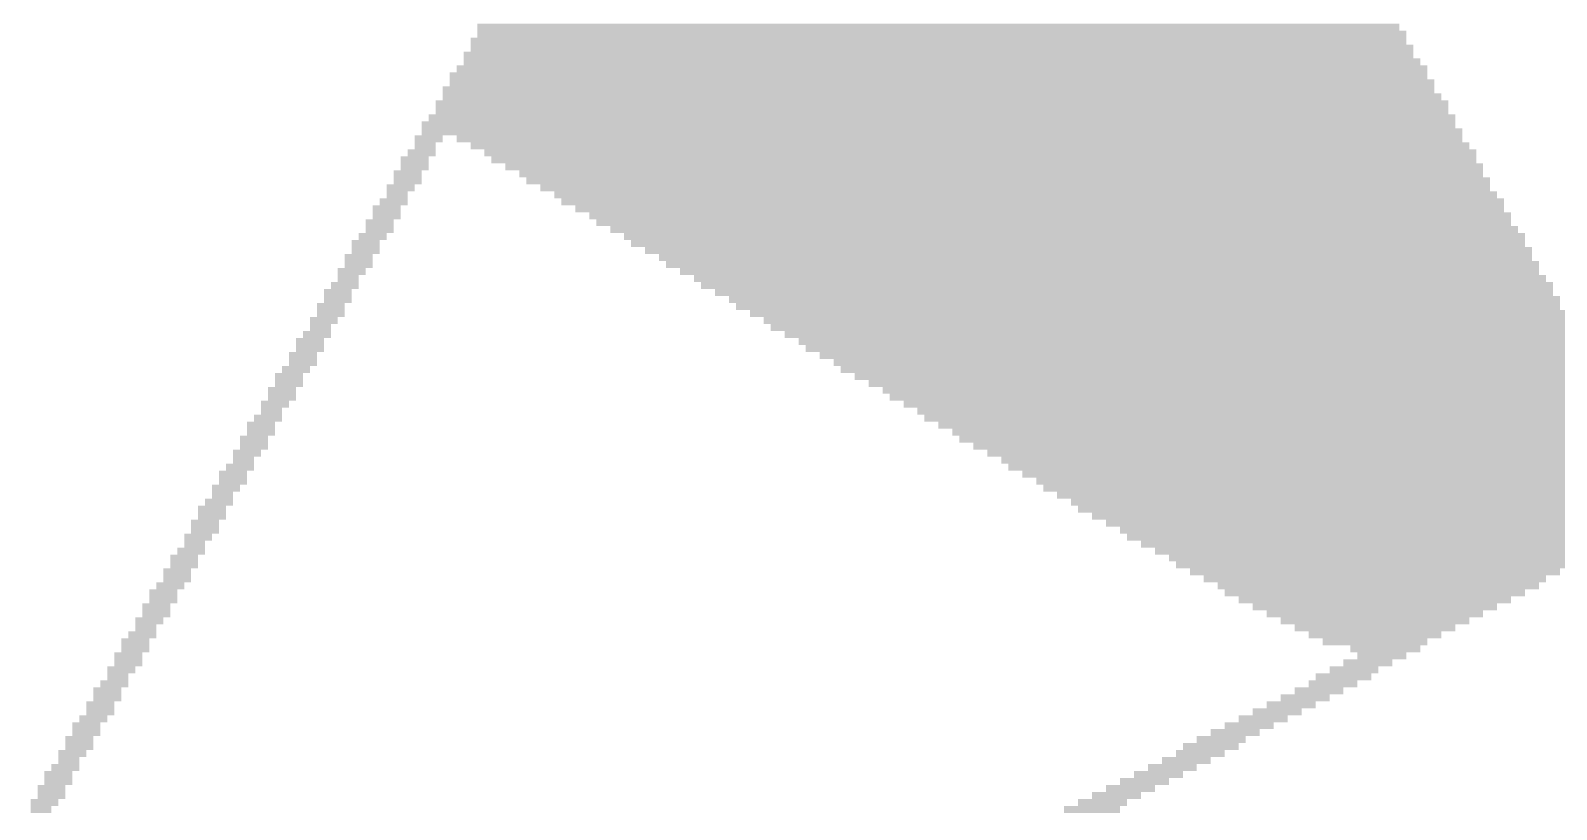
# Model space of a CAD drawing. Extents: x 6.74 to 13.52, y 0.26 to 6.1.
# Drawn here: x 8.475 to 11.25, y 3.259 to 4.676 of the extents above; entities that cross this region are included whole.
import ezdxf

# ---------------------------------------------------------------- set-up
doc = ezdxf.new("R2010")
doc.units = 0
doc.layers.get('0').update_dxf_attribs({"linetype": 'CONTINUOUS'})
doc.layers.add('1', color=7, linetype='CONTINUOUS')

msp = doc.modelspace()

# ---------------------------------------------------------------- linework, layer by layer
for points in [[(10.9774, 4.6501), (9.2756, 4.6501), (10.9774, 4.6628), (9.2756, 4.6628)], [(10.9647, 4.6755), (9.2883, 4.6755), (10.9647, 4.6882), (9.2883, 4.6882)], [(10.9774, 4.6628), (9.2883, 4.6628), (10.9774, 4.6755), (9.2883, 4.6755)], [(10.9901, 4.6247), (9.2629, 4.6247), (10.9901, 4.6374), (9.2629, 4.6374)], [(10.9901, 4.6374), (9.2756, 4.6374), (10.9901, 4.6501), (9.2756, 4.6501)], [(11.0155, 4.5993), (9.2502, 4.5993), (11.0155, 4.612), (9.2502, 4.612)], [(11.0028, 4.612), (9.2629, 4.612), (11.0028, 4.6247), (9.2629, 4.6247)], [(11.0155, 4.5866), (9.2375, 4.5866), (11.0155, 4.5993), (9.2375, 4.5993)], [(11.0282, 4.5739), (9.2375, 4.5739), (11.0282, 4.5866), (9.2375, 4.5866)], [(11.0282, 4.5612), (9.2248, 4.5612), (11.0282, 4.5739), (9.2248, 4.5739)], [(11.0409, 4.5485), (9.2248, 4.5485), (11.0409, 4.5612), (9.2248, 4.5612)], [(11.0536, 4.5358), (9.2121, 4.5358), (11.0536, 4.5485), (9.2121, 4.5485)], [(11.0536, 4.5231), (9.2121, 4.5231), (11.0536, 4.5358), (9.2121, 4.5358)], [(11.0663, 4.4977), (9.1867, 4.4977), (11.0663, 4.5104), (9.1867, 4.5104)], [(11.079, 4.485), (9.1867, 4.485), (11.079, 4.4977), (9.1867, 4.4977)], [(11.0663, 4.5104), (9.1994, 4.5104), (11.0663, 4.5231), (9.1994, 4.5231)], [(9.2248, 4.4723), (9.174, 4.4723), (9.2248, 4.485), (9.174, 4.485)], [(9.2121, 4.4596), (9.174, 4.4596), (9.2121, 4.4723), (9.174, 4.4723)], [(11.079, 4.4723), (9.2502, 4.4723), (11.079, 4.485), (9.2502, 4.485)], [(11.0917, 4.4596), (9.2756, 4.4596), (11.0917, 4.4723), (9.2756, 4.4723)], [(9.1994, 4.4342), (9.1486, 4.4342), (9.1994, 4.4469), (9.1486, 4.4469)], [(9.2121, 4.4469), (9.1613, 4.4469), (9.2121, 4.4596), (9.1613, 4.4596)], [(11.1044, 4.4469), (9.301, 4.4469), (11.1044, 4.4596), (9.301, 4.4596)], [(11.1044, 4.4342), (9.3137, 4.4342), (11.1044, 4.4469), (9.3137, 4.4469)], [(9.1867, 4.4088), (9.1359, 4.4088), (9.1867, 4.4215), (9.1359, 4.4215)], [(9.1994, 4.4215), (9.1486, 4.4215), (9.1994, 4.4342), (9.1486, 4.4342)], [(11.1171, 4.4215), (9.3391, 4.4215), (11.1171, 4.4342), (9.3391, 4.4342)], [(11.1171, 4.4088), (9.3645, 4.4088), (11.1171, 4.4215), (9.3645, 4.4215)], [(9.174, 4.3834), (9.1232, 4.3834), (9.174, 4.3961), (9.1232, 4.3961)], [(9.1867, 4.3961), (9.1359, 4.3961), (9.1867, 4.4088), (9.1359, 4.4088)], [(11.1298, 4.3961), (9.3772, 4.3961), (11.1298, 4.4088), (9.3772, 4.4088)], [(11.1298, 4.3834), (9.4026, 4.3834), (11.1298, 4.3961), (9.4026, 4.3961)], [(9.1486, 4.3453), (9.0978, 4.3453), (9.1486, 4.358), (9.0978, 4.358)], [(9.1613, 4.358), (9.1105, 4.358), (9.1613, 4.3707), (9.1105, 4.3707)], [(9.1613, 4.3707), (9.1232, 4.3707), (9.1613, 4.3834), (9.1232, 4.3834)], [(11.1425, 4.3707), (9.428, 4.3707), (11.1425, 4.3834), (9.428, 4.3834)], [(11.1552, 4.358), (9.4407, 4.358), (11.1552, 4.3707), (9.4407, 4.3707)], [(11.1552, 4.3453), (9.4661, 4.3453), (11.1552, 4.358), (9.4661, 4.358)], [(9.1359, 4.3199), (9.0851, 4.3199), (9.1359, 4.3326), (9.0851, 4.3326)], [(9.1486, 4.3326), (9.0978, 4.3326), (9.1486, 4.3453), (9.0978, 4.3453)], [(11.1679, 4.3326), (9.4915, 4.3326), (11.1679, 4.3453), (9.4915, 4.3453)], [(11.1679, 4.3199), (9.5042, 4.3199), (11.1679, 4.3326), (9.5042, 4.3326)], [(9.1232, 4.2945), (9.0724, 4.2945), (9.1232, 4.3072), (9.0724, 4.3072)], [(9.1359, 4.3072), (9.0851, 4.3072), (9.1359, 4.3199), (9.0851, 4.3199)], [(11.1806, 4.3072), (9.5296, 4.3072), (11.1806, 4.3199), (9.5296, 4.3199)], [(11.1933, 4.2945), (9.555, 4.2945), (11.1933, 4.3072), (9.555, 4.3072)], [(9.1105, 4.2818), (9.0597, 4.2818), (9.1105, 4.2945), (9.0597, 4.2945)], [(9.1105, 4.2691), (9.0597, 4.2691), (9.1105, 4.2818), (9.0597, 4.2818)], [(11.1933, 4.2818), (9.5677, 4.2818), (11.1933, 4.2945), (9.5677, 4.2945)], [(11.206, 4.2691), (9.5931, 4.2691), (11.206, 4.2818), (9.5931, 4.2818)], [(9.0978, 4.2564), (9.047, 4.2564), (9.0978, 4.2691), (9.047, 4.2691)], [(9.0978, 4.2437), (9.047, 4.2437), (9.0978, 4.2564), (9.047, 4.2564)], [(11.206, 4.2564), (9.6185, 4.2564), (11.206, 4.2691), (9.6185, 4.2691)], [(11.2187, 4.2437), (9.6312, 4.2437), (11.2187, 4.2564), (9.6312, 4.2564)], [(9.0724, 4.2056), (9.0216, 4.2056), (9.0724, 4.2183), (9.0216, 4.2183)], [(9.0851, 4.231), (9.0343, 4.231), (9.0851, 4.2437), (9.0343, 4.2437)], [(9.0724, 4.2183), (9.0343, 4.2183), (9.0724, 4.231), (9.0343, 4.231)], [(11.2187, 4.231), (9.6566, 4.231), (11.2187, 4.2437), (9.6566, 4.2437)], [(11.2314, 4.2183), (9.682, 4.2183), (11.2314, 4.231), (9.682, 4.231)], [(11.2441, 4.2056), (9.6947, 4.2056), (11.2441, 4.2183), (9.6947, 4.2183)], [(9.0597, 4.1929), (9.0089, 4.1929), (9.0597, 4.2056), (9.0089, 4.2056)], [(9.0597, 4.1802), (9.0089, 4.1802), (9.0597, 4.1929), (9.0089, 4.1929)], [(11.2441, 4.1929), (9.7201, 4.1929), (11.2441, 4.2056), (9.7201, 4.2056)], [(11.2568, 4.1802), (9.7455, 4.1802), (11.2568, 4.1929), (9.7455, 4.1929)], [(9.047, 4.1675), (8.9962, 4.1675), (9.047, 4.1802), (8.9962, 4.1802)], [(9.047, 4.1548), (8.9962, 4.1548), (9.047, 4.1675), (8.9962, 4.1675)], [(11.2568, 4.1675), (9.7582, 4.1675), (11.2568, 4.1802), (9.7582, 4.1802)], [(11.2695, 4.1548), (9.7836, 4.1548), (11.2695, 4.1675), (9.7836, 4.1675)], [(9.0343, 4.1421), (8.9835, 4.1421), (9.0343, 4.1548), (8.9835, 4.1548)], [(9.0216, 4.1294), (8.9835, 4.1294), (9.0216, 4.1421), (8.9835, 4.1421)], [(11.2695, 4.1421), (9.809, 4.1421), (11.2695, 4.1548), (9.809, 4.1548)], [(11.2822, 4.1294), (9.8217, 4.1294), (11.2822, 4.1421), (9.8217, 4.1421)], [(9.0089, 4.104), (8.9581, 4.104), (9.0089, 4.1167), (8.9581, 4.1167)], [(9.0216, 4.1167), (8.9708, 4.1167), (9.0216, 4.1294), (8.9708, 4.1294)], [(11.2949, 4.1167), (9.8471, 4.1167), (11.2949, 4.1294), (9.8471, 4.1294)], [(11.2949, 4.104), (9.8725, 4.104), (11.2949, 4.1167), (9.8725, 4.1167)], [(8.9962, 4.0786), (8.9454, 4.0786), (8.9962, 4.0913), (8.9454, 4.0913)], [(9.0089, 4.0913), (8.9581, 4.0913), (9.0089, 4.104), (8.9581, 4.104)], [(11.3076, 4.0913), (9.8852, 4.0913), (11.3076, 4.104), (9.8852, 4.104)], [(11.3076, 4.0786), (9.9106, 4.0786), (11.3076, 4.0913), (9.9106, 4.0913)], [(8.9708, 4.0405), (8.92, 4.0405), (8.9708, 4.0532), (8.92, 4.0532)], [(8.9835, 4.0532), (8.9327, 4.0532), (8.9835, 4.0659), (8.9327, 4.0659)], [(8.9962, 4.0659), (8.9454, 4.0659), (8.9962, 4.0786), (8.9454, 4.0786)], [(11.3203, 4.0659), (9.936, 4.0659), (11.3203, 4.0786), (9.936, 4.0786)], [(11.333, 4.0532), (9.9487, 4.0532), (11.333, 4.0659), (9.9487, 4.0659)], [(11.333, 4.0405), (9.9741, 4.0405), (11.333, 4.0532), (9.9741, 4.0532)], [(8.9581, 4.0151), (8.9073, 4.0151), (8.9581, 4.0278), (8.9073, 4.0278)], [(8.9708, 4.0278), (8.92, 4.0278), (8.9708, 4.0405), (8.92, 4.0405)], [(11.3457, 4.0278), (9.9995, 4.0278), (11.3457, 4.0405), (9.9995, 4.0405)], [(11.3457, 4.0151), (10.0249, 4.0151), (11.3457, 4.0278), (10.0249, 4.0278)], [(8.9454, 3.9897), (8.8946, 3.9897), (8.9454, 4.0024), (8.8946, 4.0024)], [(8.9581, 4.0024), (8.9073, 4.0024), (8.9581, 4.0151), (8.9073, 4.0151)], [(11.3584, 4.0024), (10.0376, 4.0024), (11.3584, 4.0151), (10.0376, 4.0151)], [(11.3584, 3.9897), (10.063, 3.9897), (11.3584, 4.0024), (10.063, 4.0024)], [(8.9327, 3.9643), (8.8819, 3.9643), (8.9327, 3.977), (8.8819, 3.977)], [(8.9327, 3.977), (8.8946, 3.977), (8.9327, 3.9897), (8.8946, 3.9897)], [(11.3711, 3.977), (10.0884, 3.977), (11.3711, 3.9897), (10.0884, 3.9897)], [(11.3838, 3.9643), (10.1011, 3.9643), (11.3838, 3.977), (10.1011, 3.977)], [(8.92, 3.9516), (8.8692, 3.9516), (8.92, 3.9643), (8.8692, 3.9643)], [(8.92, 3.9389), (8.8692, 3.9389), (8.92, 3.9516), (8.8692, 3.9516)], [(11.3838, 3.9516), (10.1265, 3.9516), (11.3838, 3.9643), (10.1265, 3.9643)], [(11.3965, 3.9389), (10.1519, 3.9389), (11.3965, 3.9516), (10.1519, 3.9516)], [(8.8946, 3.9008), (8.8438, 3.9008), (8.8946, 3.9135), (8.8438, 3.9135)], [(8.9073, 3.9262), (8.8565, 3.9262), (8.9073, 3.9389), (8.8565, 3.9389)], [(8.9073, 3.9135), (8.8565, 3.9135), (8.9073, 3.9262), (8.8565, 3.9262)], [(11.3965, 3.9262), (10.1646, 3.9262), (11.3965, 3.9389), (10.1646, 3.9389)], [(11.4092, 3.9135), (10.19, 3.9135), (11.4092, 3.9262), (10.19, 3.9262)], [(11.4219, 3.9008), (10.2154, 3.9008), (11.4219, 3.9135), (10.2154, 3.9135)], [(8.8819, 3.8754), (8.8311, 3.8754), (8.8819, 3.8881), (8.8311, 3.8881)], [(8.8819, 3.8881), (8.8438, 3.8881), (8.8819, 3.9008), (8.8438, 3.9008)], [(11.4219, 3.8881), (10.2408, 3.8881), (11.4219, 3.9008), (10.2408, 3.9008)], [(11.4346, 3.8754), (10.2535, 3.8754), (11.4346, 3.8881), (10.2535, 3.8881)], [(8.8692, 3.8627), (8.8184, 3.8627), (8.8692, 3.8754), (8.8184, 3.8754)], [(8.8692, 3.85), (8.8184, 3.85), (8.8692, 3.8627), (8.8184, 3.8627)], [(11.4346, 3.8627), (10.2789, 3.8627), (11.4346, 3.8754), (10.2789, 3.8754)], [(11.4473, 3.85), (10.3043, 3.85), (11.4473, 3.8627), (10.3043, 3.8627)], [(8.8565, 3.8373), (8.8057, 3.8373), (8.8565, 3.85), (8.8057, 3.85)], [(8.8438, 3.8246), (8.8057, 3.8246), (8.8438, 3.8373), (8.8057, 3.8373)], [(11.4473, 3.8373), (10.317, 3.8373), (11.4473, 3.85), (10.317, 3.85)], [(11.46, 3.8246), (10.3424, 3.8246), (11.46, 3.8373), (10.3424, 3.8373)], [(8.8311, 3.7992), (8.7803, 3.7992), (8.8311, 3.8119), (8.7803, 3.8119)], [(8.8438, 3.8119), (8.793, 3.8119), (8.8438, 3.8246), (8.793, 3.8246)], [(11.4727, 3.8119), (10.3678, 3.8119), (11.4727, 3.8246), (10.3678, 3.8246)], [(11.4727, 3.7992), (10.3805, 3.7992), (11.4727, 3.8119), (10.3805, 3.8119)], [(8.8184, 3.7738), (8.7676, 3.7738), (8.8184, 3.7865), (8.7676, 3.7865)], [(8.8311, 3.7865), (8.7803, 3.7865), (8.8311, 3.7992), (8.7803, 3.7992)], [(11.4727, 3.7865), (10.4059, 3.7865), (11.4727, 3.7992), (10.4059, 3.7992)], [(11.4727, 3.7738), (10.4313, 3.7738), (11.4727, 3.7865), (10.4313, 3.7865)], [(8.8057, 3.7484), (8.7549, 3.7484), (8.8057, 3.7611), (8.7549, 3.7611)], [(8.793, 3.7357), (8.7549, 3.7357), (8.793, 3.7484), (8.7549, 3.7484)], [(8.8184, 3.7611), (8.7676, 3.7611), (8.8184, 3.7738), (8.7676, 3.7738)], [(11.4092, 3.7611), (10.4567, 3.7611), (11.4092, 3.7738), (10.4567, 3.7738)], [(11.3838, 3.7484), (10.4694, 3.7484), (11.3838, 3.7611), (10.4694, 3.7611)], [(11.3584, 3.7357), (10.4948, 3.7357), (11.3584, 3.7484), (10.4948, 3.7484)], [(8.7803, 3.7103), (8.7295, 3.7103), (8.7803, 3.723), (8.7295, 3.723)], [(8.793, 3.723), (8.7422, 3.723), (8.793, 3.7357), (8.7422, 3.7357)], [(11.333, 3.723), (10.5202, 3.723), (11.333, 3.7357), (10.5202, 3.7357)], [(11.3076, 3.7103), (10.5456, 3.7103), (11.3076, 3.723), (10.5456, 3.723)], [(8.7676, 3.6849), (8.7168, 3.6849), (8.7676, 3.6976), (8.7168, 3.6976)], [(8.7803, 3.6976), (8.7295, 3.6976), (8.7803, 3.7103), (8.7295, 3.7103)], [(11.2822, 3.6976), (10.5583, 3.6976), (11.2822, 3.7103), (10.5583, 3.7103)], [(11.2568, 3.6849), (10.5837, 3.6849), (11.2568, 3.6976), (10.5837, 3.6976)], [(8.7549, 3.6595), (8.7041, 3.6595), (8.7549, 3.6722), (8.7041, 3.6722)], [(8.7676, 3.6722), (8.7168, 3.6722), (8.7676, 3.6849), (8.7168, 3.6849)], [(11.2314, 3.6722), (10.6091, 3.6722), (11.2314, 3.6849), (10.6091, 3.6849)], [(11.2187, 3.6595), (10.6345, 3.6595), (11.2187, 3.6722), (10.6345, 3.6722)], [(8.7422, 3.6468), (8.6914, 3.6468), (8.7422, 3.6595), (8.6914, 3.6595)], [(8.7422, 3.6341), (8.6914, 3.6341), (8.7422, 3.6468), (8.6914, 3.6468)], [(11.1933, 3.6468), (10.6472, 3.6468), (11.1933, 3.6595), (10.6472, 3.6595)], [(11.1679, 3.6341), (10.6726, 3.6341), (11.1679, 3.6468), (10.6726, 3.6468)], [(8.7168, 3.596), (8.666, 3.596), (8.7168, 3.6087), (8.666, 3.6087)], [(8.7295, 3.6214), (8.6787, 3.6214), (8.7295, 3.6341), (8.6787, 3.6341)], [(8.7295, 3.6087), (8.6787, 3.6087), (8.7295, 3.6214), (8.6787, 3.6214)], [(11.1425, 3.6214), (10.698, 3.6214), (11.1425, 3.6341), (10.698, 3.6341)], [(11.1171, 3.6087), (10.7234, 3.6087), (11.1171, 3.6214), (10.7234, 3.6214)], [(11.0917, 3.596), (10.7488, 3.596), (11.0917, 3.6087), (10.7488, 3.6087)], [(8.7041, 3.5706), (8.6533, 3.5706), (8.7041, 3.5833), (8.6533, 3.5833)], [(8.7041, 3.5833), (8.666, 3.5833), (8.7041, 3.596), (8.666, 3.596)], [(11.0663, 3.5833), (10.7742, 3.5833), (11.0663, 3.596), (10.7742, 3.596)], [(11.0409, 3.5706), (10.7996, 3.5706), (11.0409, 3.5833), (10.7996, 3.5833)], [(8.6914, 3.5579), (8.6406, 3.5579), (8.6914, 3.5706), (8.6406, 3.5706)], [(8.6914, 3.5452), (8.6406, 3.5452), (8.6914, 3.5579), (8.6406, 3.5579)], [(11.0155, 3.5579), (10.825, 3.5579), (11.0155, 3.5706), (10.825, 3.5706)], [(11.0028, 3.5452), (10.8758, 3.5452), (11.0028, 3.5579), (10.8758, 3.5579)], [(8.6787, 3.5325), (8.6279, 3.5325), (8.6787, 3.5452), (8.6279, 3.5452)], [(8.6787, 3.5198), (8.6279, 3.5198), (8.6787, 3.5325), (8.6279, 3.5325)], [(10.952, 3.5198), (10.8631, 3.5198), (10.952, 3.5325), (10.8631, 3.5325)], [(10.9774, 3.5325), (10.8885, 3.5325), (10.9774, 3.5452), (10.8885, 3.5452)], [(8.666, 3.5071), (8.6152, 3.5071), (8.666, 3.5198), (8.6152, 3.5198)], [(8.6533, 3.4944), (8.6152, 3.4944), (8.6533, 3.5071), (8.6152, 3.5071)], [(10.9139, 3.4944), (10.8123, 3.4944), (10.9139, 3.5071), (10.8123, 3.5071)], [(10.9266, 3.5071), (10.8377, 3.5071), (10.9266, 3.5198), (10.8377, 3.5198)], [(8.6406, 3.469), (8.5898, 3.469), (8.6406, 3.4817), (8.5898, 3.4817)], [(8.6406, 3.4563), (8.5898, 3.4563), (8.6406, 3.469), (8.5898, 3.469)], [(8.6533, 3.4817), (8.6025, 3.4817), (8.6533, 3.4944), (8.6025, 3.4944)], [(10.8377, 3.4563), (10.7488, 3.4563), (10.8377, 3.469), (10.7488, 3.469)], [(10.8631, 3.469), (10.7742, 3.469), (10.8631, 3.4817), (10.7742, 3.4817)], [(10.8885, 3.4817), (10.7996, 3.4817), (10.8885, 3.4944), (10.7996, 3.4944)], [(8.6279, 3.4436), (8.5771, 3.4436), (8.6279, 3.4563), (8.5771, 3.4563)], [(8.6279, 3.4309), (8.5771, 3.4309), (8.6279, 3.4436), (8.5771, 3.4436)], [(10.7869, 3.4309), (10.698, 3.4309), (10.7869, 3.4436), (10.698, 3.4436)], [(10.8123, 3.4436), (10.7234, 3.4436), (10.8123, 3.4563), (10.7234, 3.4563)], [(8.6025, 3.4055), (8.5517, 3.4055), (8.6025, 3.4182), (8.5517, 3.4182)], [(8.6152, 3.4182), (8.5644, 3.4182), (8.6152, 3.4309), (8.5644, 3.4309)], [(10.7361, 3.4055), (10.6472, 3.4055), (10.7361, 3.4182), (10.6472, 3.4182)], [(10.7615, 3.4182), (10.6726, 3.4182), (10.7615, 3.4309), (10.6726, 3.4309)], [(8.5898, 3.3801), (8.539, 3.3801), (8.5898, 3.3928), (8.539, 3.3928)], [(8.6025, 3.3928), (8.5517, 3.3928), (8.6025, 3.4055), (8.5517, 3.4055)], [(10.6853, 3.3801), (10.5964, 3.3801), (10.6853, 3.3928), (10.5964, 3.3928)], [(10.7107, 3.3928), (10.6218, 3.3928), (10.7107, 3.4055), (10.6218, 3.4055)], [(8.5771, 3.3547), (8.5263, 3.3547), (8.5771, 3.3674), (8.5263, 3.3674)], [(8.5898, 3.3674), (8.539, 3.3674), (8.5898, 3.3801), (8.539, 3.3801)], [(10.6472, 3.3547), (10.5583, 3.3547), (10.6472, 3.3674), (10.5583, 3.3674)], [(10.6726, 3.3674), (10.571, 3.3674), (10.6726, 3.3801), (10.571, 3.3801)], [(8.5644, 3.3293), (8.5136, 3.3293), (8.5644, 3.342), (8.5136, 3.342)], [(8.5644, 3.342), (8.5263, 3.342), (8.5644, 3.3547), (8.5263, 3.3547)], [(10.5964, 3.3293), (10.5075, 3.3293), (10.5964, 3.342), (10.5075, 3.342)], [(10.6218, 3.342), (10.5329, 3.342), (10.6218, 3.3547), (10.5329, 3.3547)], [(8.539, 3.2912), (8.4882, 3.2912), (8.539, 3.3039), (8.4882, 3.3039)], [(8.5517, 3.3166), (8.5009, 3.3166), (8.5517, 3.3293), (8.5009, 3.3293)], [(8.5517, 3.3039), (8.5009, 3.3039), (8.5517, 3.3166), (8.5009, 3.3166)], [(10.5202, 3.2912), (10.4313, 3.2912), (10.5202, 3.3039), (10.4313, 3.3039)], [(10.5456, 3.3039), (10.4567, 3.3039), (10.5456, 3.3166), (10.4567, 3.3166)], [(10.571, 3.3166), (10.4821, 3.3166), (10.571, 3.3293), (10.4821, 3.3293)], [(8.5263, 3.2658), (8.4755, 3.2658), (8.5263, 3.2785), (8.4755, 3.2785)], [(8.539, 3.2785), (8.4882, 3.2785), (8.539, 3.2912), (8.4882, 3.2912)], [(10.4694, 3.2658), (10.3805, 3.2658), (10.4694, 3.2785), (10.3805, 3.2785)], [(10.4948, 3.2785), (10.4059, 3.2785), (10.4948, 3.2912), (10.4059, 3.2912)], [(8.5136, 3.2531), (8.4755, 3.2531), (8.5136, 3.2658), (8.4755, 3.2658)], [(10.4567, 3.2531), (10.3551, 3.2531), (10.4567, 3.2658), (10.3551, 3.2658)]]:
    msp.add_solid(points)
at = {"layer": '1'}
for points in [[(10.9774, 4.6501), (9.2756, 4.6501), (10.9774, 4.6628), (9.2756, 4.6628)], [(10.9774, 4.6628), (9.2883, 4.6628), (10.9774, 4.6755), (9.2883, 4.6755)], [(10.9901, 4.6247), (9.2629, 4.6247), (10.9901, 4.6374), (9.2629, 4.6374)], [(10.9901, 4.6374), (9.2756, 4.6374), (10.9901, 4.6501), (9.2756, 4.6501)], [(11.0155, 4.5993), (9.2502, 4.5993), (11.0155, 4.612), (9.2502, 4.612)], [(11.0028, 4.612), (9.2629, 4.612), (11.0028, 4.6247), (9.2629, 4.6247)], [(11.0155, 4.5866), (9.2375, 4.5866), (11.0155, 4.5993), (9.2375, 4.5993)], [(11.0282, 4.5739), (9.2375, 4.5739), (11.0282, 4.5866), (9.2375, 4.5866)], [(11.0282, 4.5612), (9.2248, 4.5612), (11.0282, 4.5739), (9.2248, 4.5739)], [(11.0409, 4.5485), (9.2248, 4.5485), (11.0409, 4.5612), (9.2248, 4.5612)], [(11.0536, 4.5358), (9.2121, 4.5358), (11.0536, 4.5485), (9.2121, 4.5485)], [(11.0536, 4.5231), (9.2121, 4.5231), (11.0536, 4.5358), (9.2121, 4.5358)], [(11.0663, 4.4977), (9.1867, 4.4977), (11.0663, 4.5104), (9.1867, 4.5104)], [(11.079, 4.485), (9.1867, 4.485), (11.079, 4.4977), (9.1867, 4.4977)], [(11.0663, 4.5104), (9.1994, 4.5104), (11.0663, 4.5231), (9.1994, 4.5231)], [(9.2248, 4.4723), (9.174, 4.4723), (9.2248, 4.485), (9.174, 4.485)], [(9.2121, 4.4596), (9.174, 4.4596), (9.2121, 4.4723), (9.174, 4.4723)], [(11.079, 4.4723), (9.2502, 4.4723), (11.079, 4.485), (9.2502, 4.485)], [(11.0917, 4.4596), (9.2756, 4.4596), (11.0917, 4.4723), (9.2756, 4.4723)], [(9.1994, 4.4342), (9.1486, 4.4342), (9.1994, 4.4469), (9.1486, 4.4469)], [(9.2121, 4.4469), (9.1613, 4.4469), (9.2121, 4.4596), (9.1613, 4.4596)], [(11.1044, 4.4469), (9.301, 4.4469), (11.1044, 4.4596), (9.301, 4.4596)], [(11.1044, 4.4342), (9.3137, 4.4342), (11.1044, 4.4469), (9.3137, 4.4469)], [(9.1867, 4.4088), (9.1359, 4.4088), (9.1867, 4.4215), (9.1359, 4.4215)], [(9.1994, 4.4215), (9.1486, 4.4215), (9.1994, 4.4342), (9.1486, 4.4342)], [(11.1171, 4.4215), (9.3391, 4.4215), (11.1171, 4.4342), (9.3391, 4.4342)], [(11.1171, 4.4088), (9.3645, 4.4088), (11.1171, 4.4215), (9.3645, 4.4215)], [(9.174, 4.3834), (9.1232, 4.3834), (9.174, 4.3961), (9.1232, 4.3961)], [(9.1867, 4.3961), (9.1359, 4.3961), (9.1867, 4.4088), (9.1359, 4.4088)], [(11.1298, 4.3961), (9.3772, 4.3961), (11.1298, 4.4088), (9.3772, 4.4088)], [(11.1298, 4.3834), (9.4026, 4.3834), (11.1298, 4.3961), (9.4026, 4.3961)], [(9.1486, 4.3453), (9.0978, 4.3453), (9.1486, 4.358), (9.0978, 4.358)], [(9.1613, 4.358), (9.1105, 4.358), (9.1613, 4.3707), (9.1105, 4.3707)], [(9.1613, 4.3707), (9.1232, 4.3707), (9.1613, 4.3834), (9.1232, 4.3834)], [(11.1425, 4.3707), (9.428, 4.3707), (11.1425, 4.3834), (9.428, 4.3834)], [(11.1552, 4.358), (9.4407, 4.358), (11.1552, 4.3707), (9.4407, 4.3707)], [(11.1552, 4.3453), (9.4661, 4.3453), (11.1552, 4.358), (9.4661, 4.358)], [(9.1359, 4.3199), (9.0851, 4.3199), (9.1359, 4.3326), (9.0851, 4.3326)], [(9.1486, 4.3326), (9.0978, 4.3326), (9.1486, 4.3453), (9.0978, 4.3453)], [(11.1679, 4.3326), (9.4915, 4.3326), (11.1679, 4.3453), (9.4915, 4.3453)], [(11.1679, 4.3199), (9.5042, 4.3199), (11.1679, 4.3326), (9.5042, 4.3326)], [(9.1232, 4.2945), (9.0724, 4.2945), (9.1232, 4.3072), (9.0724, 4.3072)], [(9.1359, 4.3072), (9.0851, 4.3072), (9.1359, 4.3199), (9.0851, 4.3199)], [(11.1806, 4.3072), (9.5296, 4.3072), (11.1806, 4.3199), (9.5296, 4.3199)], [(11.1933, 4.2945), (9.555, 4.2945), (11.1933, 4.3072), (9.555, 4.3072)], [(9.1105, 4.2818), (9.0597, 4.2818), (9.1105, 4.2945), (9.0597, 4.2945)], [(9.1105, 4.2691), (9.0597, 4.2691), (9.1105, 4.2818), (9.0597, 4.2818)], [(11.1933, 4.2818), (9.5677, 4.2818), (11.1933, 4.2945), (9.5677, 4.2945)], [(11.206, 4.2691), (9.5931, 4.2691), (11.206, 4.2818), (9.5931, 4.2818)], [(9.0978, 4.2564), (9.047, 4.2564), (9.0978, 4.2691), (9.047, 4.2691)], [(9.0978, 4.2437), (9.047, 4.2437), (9.0978, 4.2564), (9.047, 4.2564)], [(11.206, 4.2564), (9.6185, 4.2564), (11.206, 4.2691), (9.6185, 4.2691)], [(11.2187, 4.2437), (9.6312, 4.2437), (11.2187, 4.2564), (9.6312, 4.2564)], [(9.0724, 4.2056), (9.0216, 4.2056), (9.0724, 4.2183), (9.0216, 4.2183)], [(9.0851, 4.231), (9.0343, 4.231), (9.0851, 4.2437), (9.0343, 4.2437)], [(9.0724, 4.2183), (9.0343, 4.2183), (9.0724, 4.231), (9.0343, 4.231)], [(11.2187, 4.231), (9.6566, 4.231), (11.2187, 4.2437), (9.6566, 4.2437)], [(11.2314, 4.2183), (9.682, 4.2183), (11.2314, 4.231), (9.682, 4.231)], [(11.2441, 4.2056), (9.6947, 4.2056), (11.2441, 4.2183), (9.6947, 4.2183)], [(9.0597, 4.1929), (9.0089, 4.1929), (9.0597, 4.2056), (9.0089, 4.2056)], [(9.0597, 4.1802), (9.0089, 4.1802), (9.0597, 4.1929), (9.0089, 4.1929)], [(11.2441, 4.1929), (9.7201, 4.1929), (11.2441, 4.2056), (9.7201, 4.2056)], [(11.2568, 4.1802), (9.7455, 4.1802), (11.2568, 4.1929), (9.7455, 4.1929)], [(9.047, 4.1675), (8.9962, 4.1675), (9.047, 4.1802), (8.9962, 4.1802)], [(9.047, 4.1548), (8.9962, 4.1548), (9.047, 4.1675), (8.9962, 4.1675)], [(11.2568, 4.1675), (9.7582, 4.1675), (11.2568, 4.1802), (9.7582, 4.1802)], [(11.2695, 4.1548), (9.7836, 4.1548), (11.2695, 4.1675), (9.7836, 4.1675)], [(9.0343, 4.1421), (8.9835, 4.1421), (9.0343, 4.1548), (8.9835, 4.1548)], [(9.0216, 4.1294), (8.9835, 4.1294), (9.0216, 4.1421), (8.9835, 4.1421)], [(11.2695, 4.1421), (9.809, 4.1421), (11.2695, 4.1548), (9.809, 4.1548)], [(11.2822, 4.1294), (9.8217, 4.1294), (11.2822, 4.1421), (9.8217, 4.1421)], [(9.0089, 4.104), (8.9581, 4.104), (9.0089, 4.1167), (8.9581, 4.1167)], [(9.0216, 4.1167), (8.9708, 4.1167), (9.0216, 4.1294), (8.9708, 4.1294)], [(11.2949, 4.1167), (9.8471, 4.1167), (11.2949, 4.1294), (9.8471, 4.1294)], [(11.2949, 4.104), (9.8725, 4.104), (11.2949, 4.1167), (9.8725, 4.1167)], [(8.9962, 4.0786), (8.9454, 4.0786), (8.9962, 4.0913), (8.9454, 4.0913)], [(9.0089, 4.0913), (8.9581, 4.0913), (9.0089, 4.104), (8.9581, 4.104)], [(11.3076, 4.0913), (9.8852, 4.0913), (11.3076, 4.104), (9.8852, 4.104)], [(11.3076, 4.0786), (9.9106, 4.0786), (11.3076, 4.0913), (9.9106, 4.0913)], [(8.9708, 4.0405), (8.92, 4.0405), (8.9708, 4.0532), (8.92, 4.0532)], [(8.9835, 4.0532), (8.9327, 4.0532), (8.9835, 4.0659), (8.9327, 4.0659)], [(8.9962, 4.0659), (8.9454, 4.0659), (8.9962, 4.0786), (8.9454, 4.0786)], [(11.3203, 4.0659), (9.936, 4.0659), (11.3203, 4.0786), (9.936, 4.0786)], [(11.333, 4.0532), (9.9487, 4.0532), (11.333, 4.0659), (9.9487, 4.0659)], [(11.333, 4.0405), (9.9741, 4.0405), (11.333, 4.0532), (9.9741, 4.0532)], [(8.9581, 4.0151), (8.9073, 4.0151), (8.9581, 4.0278), (8.9073, 4.0278)], [(8.9708, 4.0278), (8.92, 4.0278), (8.9708, 4.0405), (8.92, 4.0405)], [(11.3457, 4.0278), (9.9995, 4.0278), (11.3457, 4.0405), (9.9995, 4.0405)], [(11.3457, 4.0151), (10.0249, 4.0151), (11.3457, 4.0278), (10.0249, 4.0278)], [(8.9454, 3.9897), (8.8946, 3.9897), (8.9454, 4.0024), (8.8946, 4.0024)], [(8.9581, 4.0024), (8.9073, 4.0024), (8.9581, 4.0151), (8.9073, 4.0151)], [(11.3584, 4.0024), (10.0376, 4.0024), (11.3584, 4.0151), (10.0376, 4.0151)], [(11.3584, 3.9897), (10.063, 3.9897), (11.3584, 4.0024), (10.063, 4.0024)], [(8.9327, 3.9643), (8.8819, 3.9643), (8.9327, 3.977), (8.8819, 3.977)], [(8.9327, 3.977), (8.8946, 3.977), (8.9327, 3.9897), (8.8946, 3.9897)], [(11.3711, 3.977), (10.0884, 3.977), (11.3711, 3.9897), (10.0884, 3.9897)], [(11.3838, 3.9643), (10.1011, 3.9643), (11.3838, 3.977), (10.1011, 3.977)], [(8.92, 3.9516), (8.8692, 3.9516), (8.92, 3.9643), (8.8692, 3.9643)], [(8.92, 3.9389), (8.8692, 3.9389), (8.92, 3.9516), (8.8692, 3.9516)], [(11.3838, 3.9516), (10.1265, 3.9516), (11.3838, 3.9643), (10.1265, 3.9643)], [(11.3965, 3.9389), (10.1519, 3.9389), (11.3965, 3.9516), (10.1519, 3.9516)], [(8.8946, 3.9008), (8.8438, 3.9008), (8.8946, 3.9135), (8.8438, 3.9135)], [(8.9073, 3.9262), (8.8565, 3.9262), (8.9073, 3.9389), (8.8565, 3.9389)], [(8.9073, 3.9135), (8.8565, 3.9135), (8.9073, 3.9262), (8.8565, 3.9262)], [(11.3965, 3.9262), (10.1646, 3.9262), (11.3965, 3.9389), (10.1646, 3.9389)], [(11.4092, 3.9135), (10.19, 3.9135), (11.4092, 3.9262), (10.19, 3.9262)], [(11.4219, 3.9008), (10.2154, 3.9008), (11.4219, 3.9135), (10.2154, 3.9135)], [(8.8819, 3.8754), (8.8311, 3.8754), (8.8819, 3.8881), (8.8311, 3.8881)], [(8.8819, 3.8881), (8.8438, 3.8881), (8.8819, 3.9008), (8.8438, 3.9008)], [(11.4219, 3.8881), (10.2408, 3.8881), (11.4219, 3.9008), (10.2408, 3.9008)], [(11.4346, 3.8754), (10.2535, 3.8754), (11.4346, 3.8881), (10.2535, 3.8881)], [(8.8692, 3.8627), (8.8184, 3.8627), (8.8692, 3.8754), (8.8184, 3.8754)], [(8.8692, 3.85), (8.8184, 3.85), (8.8692, 3.8627), (8.8184, 3.8627)], [(11.4346, 3.8627), (10.2789, 3.8627), (11.4346, 3.8754), (10.2789, 3.8754)], [(11.4473, 3.85), (10.3043, 3.85), (11.4473, 3.8627), (10.3043, 3.8627)], [(8.8565, 3.8373), (8.8057, 3.8373), (8.8565, 3.85), (8.8057, 3.85)], [(8.8438, 3.8246), (8.8057, 3.8246), (8.8438, 3.8373), (8.8057, 3.8373)], [(11.4473, 3.8373), (10.317, 3.8373), (11.4473, 3.85), (10.317, 3.85)], [(11.46, 3.8246), (10.3424, 3.8246), (11.46, 3.8373), (10.3424, 3.8373)], [(8.8311, 3.7992), (8.7803, 3.7992), (8.8311, 3.8119), (8.7803, 3.8119)], [(8.8438, 3.8119), (8.793, 3.8119), (8.8438, 3.8246), (8.793, 3.8246)], [(11.4727, 3.8119), (10.3678, 3.8119), (11.4727, 3.8246), (10.3678, 3.8246)], [(11.4727, 3.7992), (10.3805, 3.7992), (11.4727, 3.8119), (10.3805, 3.8119)], [(8.8184, 3.7738), (8.7676, 3.7738), (8.8184, 3.7865), (8.7676, 3.7865)], [(8.8311, 3.7865), (8.7803, 3.7865), (8.8311, 3.7992), (8.7803, 3.7992)], [(11.4727, 3.7865), (10.4059, 3.7865), (11.4727, 3.7992), (10.4059, 3.7992)], [(11.4727, 3.7738), (10.4313, 3.7738), (11.4727, 3.7865), (10.4313, 3.7865)], [(8.8057, 3.7484), (8.7549, 3.7484), (8.8057, 3.7611), (8.7549, 3.7611)], [(8.793, 3.7357), (8.7549, 3.7357), (8.793, 3.7484), (8.7549, 3.7484)], [(8.8184, 3.7611), (8.7676, 3.7611), (8.8184, 3.7738), (8.7676, 3.7738)], [(11.4092, 3.7611), (10.4567, 3.7611), (11.4092, 3.7738), (10.4567, 3.7738)], [(11.3838, 3.7484), (10.4694, 3.7484), (11.3838, 3.7611), (10.4694, 3.7611)], [(11.3584, 3.7357), (10.4948, 3.7357), (11.3584, 3.7484), (10.4948, 3.7484)], [(8.7803, 3.7103), (8.7295, 3.7103), (8.7803, 3.723), (8.7295, 3.723)], [(8.793, 3.723), (8.7422, 3.723), (8.793, 3.7357), (8.7422, 3.7357)], [(11.333, 3.723), (10.5202, 3.723), (11.333, 3.7357), (10.5202, 3.7357)], [(11.3076, 3.7103), (10.5456, 3.7103), (11.3076, 3.723), (10.5456, 3.723)], [(8.7676, 3.6849), (8.7168, 3.6849), (8.7676, 3.6976), (8.7168, 3.6976)], [(8.7803, 3.6976), (8.7295, 3.6976), (8.7803, 3.7103), (8.7295, 3.7103)], [(11.2822, 3.6976), (10.5583, 3.6976), (11.2822, 3.7103), (10.5583, 3.7103)], [(11.2568, 3.6849), (10.5837, 3.6849), (11.2568, 3.6976), (10.5837, 3.6976)], [(8.7549, 3.6595), (8.7041, 3.6595), (8.7549, 3.6722), (8.7041, 3.6722)], [(8.7676, 3.6722), (8.7168, 3.6722), (8.7676, 3.6849), (8.7168, 3.6849)], [(11.2314, 3.6722), (10.6091, 3.6722), (11.2314, 3.6849), (10.6091, 3.6849)], [(11.2187, 3.6595), (10.6345, 3.6595), (11.2187, 3.6722), (10.6345, 3.6722)], [(8.7422, 3.6468), (8.6914, 3.6468), (8.7422, 3.6595), (8.6914, 3.6595)], [(8.7422, 3.6341), (8.6914, 3.6341), (8.7422, 3.6468), (8.6914, 3.6468)], [(11.1933, 3.6468), (10.6472, 3.6468), (11.1933, 3.6595), (10.6472, 3.6595)], [(11.1679, 3.6341), (10.6726, 3.6341), (11.1679, 3.6468), (10.6726, 3.6468)], [(8.7168, 3.596), (8.666, 3.596), (8.7168, 3.6087), (8.666, 3.6087)], [(8.7295, 3.6214), (8.6787, 3.6214), (8.7295, 3.6341), (8.6787, 3.6341)], [(8.7295, 3.6087), (8.6787, 3.6087), (8.7295, 3.6214), (8.6787, 3.6214)], [(11.1425, 3.6214), (10.698, 3.6214), (11.1425, 3.6341), (10.698, 3.6341)], [(11.1171, 3.6087), (10.7234, 3.6087), (11.1171, 3.6214), (10.7234, 3.6214)], [(11.0917, 3.596), (10.7488, 3.596), (11.0917, 3.6087), (10.7488, 3.6087)], [(8.7041, 3.5706), (8.6533, 3.5706), (8.7041, 3.5833), (8.6533, 3.5833)], [(8.7041, 3.5833), (8.666, 3.5833), (8.7041, 3.596), (8.666, 3.596)], [(11.0663, 3.5833), (10.7742, 3.5833), (11.0663, 3.596), (10.7742, 3.596)], [(11.0409, 3.5706), (10.7996, 3.5706), (11.0409, 3.5833), (10.7996, 3.5833)], [(8.6914, 3.5579), (8.6406, 3.5579), (8.6914, 3.5706), (8.6406, 3.5706)], [(8.6914, 3.5452), (8.6406, 3.5452), (8.6914, 3.5579), (8.6406, 3.5579)], [(11.0155, 3.5579), (10.825, 3.5579), (11.0155, 3.5706), (10.825, 3.5706)], [(11.0028, 3.5452), (10.8758, 3.5452), (11.0028, 3.5579), (10.8758, 3.5579)], [(8.6787, 3.5325), (8.6279, 3.5325), (8.6787, 3.5452), (8.6279, 3.5452)], [(8.6787, 3.5198), (8.6279, 3.5198), (8.6787, 3.5325), (8.6279, 3.5325)], [(10.952, 3.5198), (10.8631, 3.5198), (10.952, 3.5325), (10.8631, 3.5325)], [(10.9774, 3.5325), (10.8885, 3.5325), (10.9774, 3.5452), (10.8885, 3.5452)], [(8.666, 3.5071), (8.6152, 3.5071), (8.666, 3.5198), (8.6152, 3.5198)], [(8.6533, 3.4944), (8.6152, 3.4944), (8.6533, 3.5071), (8.6152, 3.5071)], [(10.9139, 3.4944), (10.8123, 3.4944), (10.9139, 3.5071), (10.8123, 3.5071)], [(10.9266, 3.5071), (10.8377, 3.5071), (10.9266, 3.5198), (10.8377, 3.5198)], [(8.6406, 3.469), (8.5898, 3.469), (8.6406, 3.4817), (8.5898, 3.4817)], [(8.6406, 3.4563), (8.5898, 3.4563), (8.6406, 3.469), (8.5898, 3.469)], [(8.6533, 3.4817), (8.6025, 3.4817), (8.6533, 3.4944), (8.6025, 3.4944)], [(10.8377, 3.4563), (10.7488, 3.4563), (10.8377, 3.469), (10.7488, 3.469)], [(10.8631, 3.469), (10.7742, 3.469), (10.8631, 3.4817), (10.7742, 3.4817)], [(10.8885, 3.4817), (10.7996, 3.4817), (10.8885, 3.4944), (10.7996, 3.4944)], [(8.6279, 3.4436), (8.5771, 3.4436), (8.6279, 3.4563), (8.5771, 3.4563)], [(8.6279, 3.4309), (8.5771, 3.4309), (8.6279, 3.4436), (8.5771, 3.4436)], [(10.7869, 3.4309), (10.698, 3.4309), (10.7869, 3.4436), (10.698, 3.4436)], [(10.8123, 3.4436), (10.7234, 3.4436), (10.8123, 3.4563), (10.7234, 3.4563)], [(8.6025, 3.4055), (8.5517, 3.4055), (8.6025, 3.4182), (8.5517, 3.4182)], [(8.6152, 3.4182), (8.5644, 3.4182), (8.6152, 3.4309), (8.5644, 3.4309)], [(10.7361, 3.4055), (10.6472, 3.4055), (10.7361, 3.4182), (10.6472, 3.4182)], [(10.7615, 3.4182), (10.6726, 3.4182), (10.7615, 3.4309), (10.6726, 3.4309)], [(8.5898, 3.3801), (8.539, 3.3801), (8.5898, 3.3928), (8.539, 3.3928)], [(8.6025, 3.3928), (8.5517, 3.3928), (8.6025, 3.4055), (8.5517, 3.4055)], [(10.6853, 3.3801), (10.5964, 3.3801), (10.6853, 3.3928), (10.5964, 3.3928)], [(10.7107, 3.3928), (10.6218, 3.3928), (10.7107, 3.4055), (10.6218, 3.4055)], [(8.5771, 3.3547), (8.5263, 3.3547), (8.5771, 3.3674), (8.5263, 3.3674)], [(8.5898, 3.3674), (8.539, 3.3674), (8.5898, 3.3801), (8.539, 3.3801)], [(10.6472, 3.3547), (10.5583, 3.3547), (10.6472, 3.3674), (10.5583, 3.3674)], [(10.6726, 3.3674), (10.571, 3.3674), (10.6726, 3.3801), (10.571, 3.3801)], [(8.5644, 3.3293), (8.5136, 3.3293), (8.5644, 3.342), (8.5136, 3.342)], [(8.5644, 3.342), (8.5263, 3.342), (8.5644, 3.3547), (8.5263, 3.3547)], [(10.5964, 3.3293), (10.5075, 3.3293), (10.5964, 3.342), (10.5075, 3.342)], [(10.6218, 3.342), (10.5329, 3.342), (10.6218, 3.3547), (10.5329, 3.3547)], [(8.539, 3.2912), (8.4882, 3.2912), (8.539, 3.3039), (8.4882, 3.3039)], [(8.5517, 3.3166), (8.5009, 3.3166), (8.5517, 3.3293), (8.5009, 3.3293)], [(8.5517, 3.3039), (8.5009, 3.3039), (8.5517, 3.3166), (8.5009, 3.3166)], [(10.5202, 3.2912), (10.4313, 3.2912), (10.5202, 3.3039), (10.4313, 3.3039)], [(10.5456, 3.3039), (10.4567, 3.3039), (10.5456, 3.3166), (10.4567, 3.3166)], [(10.571, 3.3166), (10.4821, 3.3166), (10.571, 3.3293), (10.4821, 3.3293)], [(8.5263, 3.2658), (8.4755, 3.2658), (8.5263, 3.2785), (8.4755, 3.2785)], [(8.539, 3.2785), (8.4882, 3.2785), (8.539, 3.2912), (8.4882, 3.2912)], [(10.4694, 3.2658), (10.3805, 3.2658), (10.4694, 3.2785), (10.3805, 3.2785)], [(10.4948, 3.2785), (10.4059, 3.2785), (10.4948, 3.2912), (10.4059, 3.2912)], [(8.5136, 3.2531), (8.4755, 3.2531), (8.5136, 3.2658), (8.4755, 3.2658)], [(10.4567, 3.2531), (10.3551, 3.2531), (10.4567, 3.2658), (10.3551, 3.2658)]]:
    msp.add_solid(points, dxfattribs=at)

doc.saveas('drawing.dxf')
